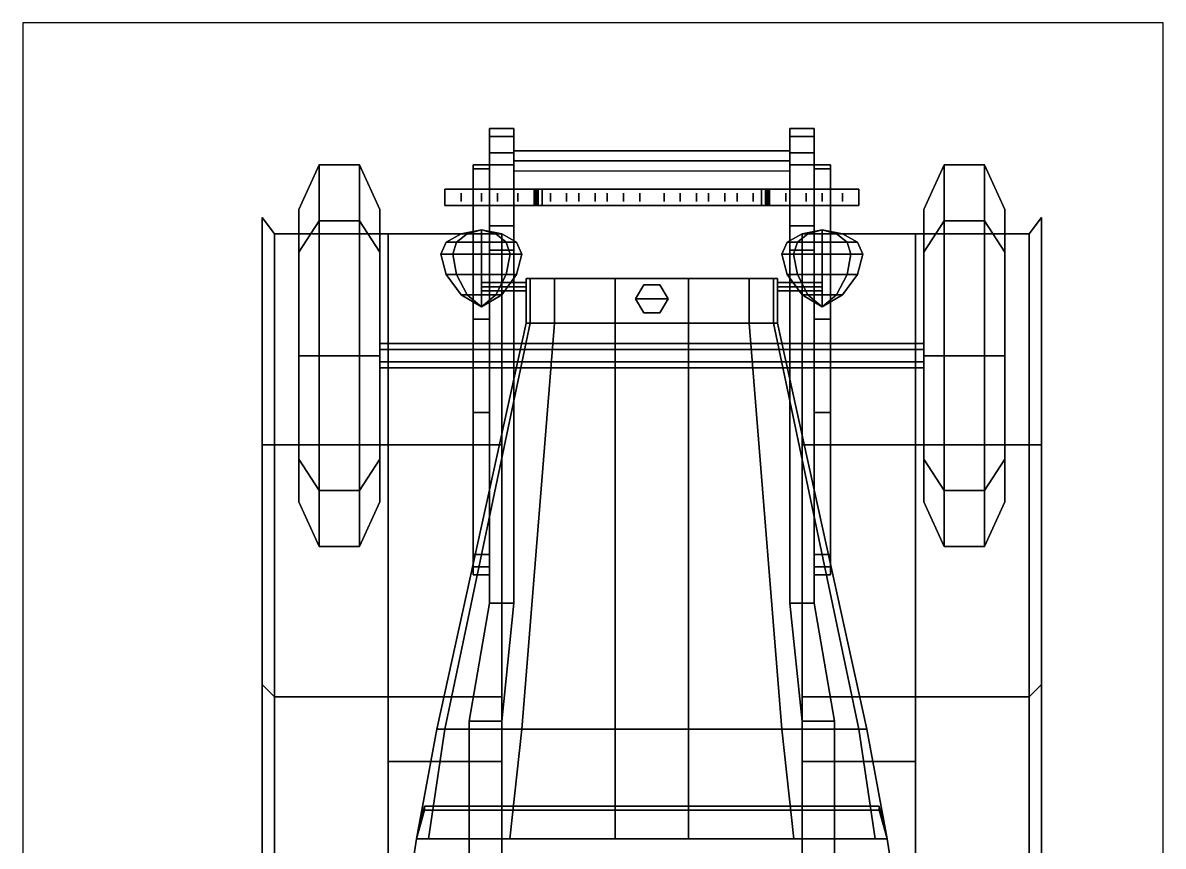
# Model space of a CAD drawing. Header units: millimetres. Extents: x -1.9 to 3, y -9.4 to 11.1.
# Drawn here: x -1.55 to 1.26, y 1.232 to 3.26 of the extents above; entities that cross this region are included whole.
import ezdxf

# ---------------------------------------------------------------- set-up
doc = ezdxf.new("R2010")
doc.units = ezdxf.units.MM
doc.header["$XCLIPFRAME"] = 2
for name, color, linetype in [('cab', 4, 'Continuous'), ('drawing', 9, 'Continuous'), ('mudguards', 6, 'Continuous'), ('wheels', 2, 'Continuous')]:
    doc.layers.add(name, color=color, linetype=linetype)
picture_1 = doc.add_image_def('image1.gif', size_in_pixel=(3000, 1978))

msp = doc.modelspace()

# ---------------------------------------------------------------- linework, layer by layer
for points in [[(-0.4, 2.98, 0.5), (-0.4, 2.94, 0.55), (-0.4, 3, 0.56), (-0.4, 3, 0.53)], [(-0.4, 3, 0.53), (-0.4, 3, 0.56), (-0.34, 3, 0.56), (-0.34, 3, 0.53)], [(-0.34, 3, 0.53), (-0.34, 2.98, 0.5), (-0.4, 2.98, 0.5), (-0.4, 3, 0.53)], [(-0.4, 3, 0.56), (-0.4, 2.91, 0.68), (-0.34, 2.91, 0.68), (-0.34, 3, 0.56)], [(-0.4, 2.94, 0.55), (-0.4, 2.85, 0.62), (-0.4, 2.91, 0.68), (-0.4, 3, 0.56)], [(-0.34, 2.98, 0.5), (-0.34, 2.94, 0.55), (-0.4, 2.94, 0.55), (-0.4, 2.98, 0.5)], [(-0.34, 3, 0.56), (-0.34, 2.94, 0.55), (-0.34, 2.98, 0.5), (-0.34, 3, 0.53)], [(-0.34, 2.91, 0.68), (-0.34, 2.85, 0.62), (-0.34, 2.94, 0.55), (-0.34, 3, 0.56)], [(0.34, 2.94, 0.55), (0.34, 2.85, 0.62), (0.34, 2.91, 0.68), (0.34, 3, 0.56)], [(0.34, 3, 0.56), (0.34, 2.91, 0.68), (0.4, 2.91, 0.68), (0.4, 3, 0.56)], [(0.34, 2.98, 0.5), (0.34, 2.94, 0.55), (0.34, 3, 0.56), (0.34, 3, 0.53)], [(0.4, 3, 0.53), (0.4, 2.98, 0.5), (0.34, 2.98, 0.5), (0.34, 3, 0.53)], [(0.34, 3, 0.53), (0.34, 3, 0.56), (0.4, 3, 0.56), (0.4, 3, 0.53)], [(0.4, 2.98, 0.5), (0.4, 2.94, 0.55), (0.34, 2.94, 0.55), (0.34, 2.98, 0.5)], [(0.4, 2.91, 0.68), (0.4, 2.85, 0.62), (0.4, 2.94, 0.55), (0.4, 3, 0.56)], [(0.4, 3, 0.56), (0.4, 2.94, 0.55), (0.4, 2.98, 0.5), (0.4, 3, 0.53)], [(-0.34, 2.94, 0.55), (-0.34, 2.85, 0.62), (-0.4, 2.85, 0.62), (-0.4, 2.94, 0.55)], [(0.4, 2.94, 0.55), (0.4, 2.85, 0.62), (0.34, 2.85, 0.62), (0.34, 2.94, 0.55)], [(-0.44, 2.91, 0.51), (-0.44, 2.53, 0.42), (-0.44, 2.53, 0.49), (-0.44, 2.91, 0.53)], [(-0.4, 2.91, 0.51), (-0.4, 2.53, 0.42), (-0.44, 2.53, 0.42), (-0.44, 2.91, 0.51)], [(-0.4, 2.91, 0.53), (-0.4, 2.91, 0.51), (-0.44, 2.91, 0.51), (-0.44, 2.91, 0.53)], [(-0.44, 2.91, 0.53), (-0.44, 2.53, 0.49), (-0.4, 2.53, 0.49), (-0.4, 2.91, 0.53)], [(-0.44, 2.9, 0.52), (-0.44, 2.85, 0.52), (-0.44, 2.85, 0.61), (-0.44, 2.9, 0.61)], [(-0.4, 2.9, 0.61), (-0.4, 2.9, 0.52), (-0.44, 2.9, 0.52), (-0.44, 2.9, 0.61)], [(-0.4, 2.91, 0.68), (-0.4, 2.85, 0.72), (-0.34, 2.85, 0.72), (-0.34, 2.91, 0.68)], [(-0.4, 2.85, 0.62), (-0.4, 2.76, 0.64), (-0.4, 2.85, 0.72), (-0.4, 2.91, 0.68)], [(-0.4, 2.53, 0.49), (-0.4, 2.53, 0.42), (-0.4, 2.91, 0.51), (-0.4, 2.91, 0.53)], [(-0.4, 2.85, 0.61), (-0.4, 2.85, 0.52), (-0.4, 2.9, 0.52), (-0.4, 2.9, 0.61)], [(-0.34, 2.85, 0.72), (-0.34, 2.76, 0.64), (-0.34, 2.85, 0.62), (-0.34, 2.91, 0.68)], [(0.34, 2.91, 0.68), (0.34, 2.85, 0.72), (0.4, 2.85, 0.72), (0.4, 2.91, 0.68)], [(0.34, 2.85, 0.62), (0.34, 2.76, 0.64), (0.34, 2.85, 0.72), (0.34, 2.91, 0.68)], [(0.4, 2.85, 0.72), (0.4, 2.76, 0.64), (0.4, 2.85, 0.62), (0.4, 2.91, 0.68)], [(0.4, 2.91, 0.53), (0.4, 2.53, 0.49), (0.44, 2.53, 0.49), (0.44, 2.91, 0.53)], [(0.44, 2.91, 0.53), (0.44, 2.91, 0.51), (0.4, 2.91, 0.51), (0.4, 2.91, 0.53)], [(0.4, 2.91, 0.51), (0.4, 2.53, 0.42), (0.4, 2.53, 0.49), (0.4, 2.91, 0.53)], [(0.44, 2.91, 0.51), (0.44, 2.53, 0.42), (0.4, 2.53, 0.42), (0.4, 2.91, 0.51)], [(0.4, 2.9, 0.52), (0.4, 2.85, 0.52), (0.4, 2.85, 0.61), (0.4, 2.9, 0.61)], [(0.44, 2.9, 0.61), (0.44, 2.9, 0.52), (0.4, 2.9, 0.52), (0.4, 2.9, 0.61)], [(0.44, 2.53, 0.49), (0.44, 2.53, 0.42), (0.44, 2.91, 0.51), (0.44, 2.91, 0.53)], [(0.44, 2.85, 0.61), (0.44, 2.85, 0.52), (0.44, 2.9, 0.52), (0.44, 2.9, 0.61)], [(-0.44, 2.85, 0.61), (-0.44, 2.85, 0.52), (-0.4, 2.85, 0.52), (-0.4, 2.85, 0.61)], [(-0.34, 2.85, 0.62), (-0.34, 2.76, 0.64), (-0.4, 2.76, 0.64), (-0.4, 2.85, 0.62)], [(-0.4, 2.85, 0.72), (-0.4, 2.76, 0.64), (-0.34, 2.76, 0.64), (-0.34, 2.85, 0.72)], [(-0.34, 2.85, 0.72), (-0.34, 2.76, 0.64), (-0.4, 2.76, 0.64), (-0.4, 2.85, 0.72)], [(-0.4, 2.85, 0.72), (-0.4, 2.76, 0.74), (-0.34, 2.76, 0.74), (-0.34, 2.85, 0.72)], [(-0.4, 2.76, 0.64), (-0.4, 2.7, 0.64), (-0.4, 2.76, 0.74), (-0.4, 2.85, 0.72)], [(-0.34, 2.76, 0.74), (-0.34, 2.7, 0.64), (-0.34, 2.76, 0.64), (-0.34, 2.85, 0.72)], [(0.34, 2.85, 0.72), (0.34, 2.76, 0.74), (0.4, 2.76, 0.74), (0.4, 2.85, 0.72)], [(0.34, 2.76, 0.64), (0.34, 2.7, 0.64), (0.34, 2.76, 0.74), (0.34, 2.85, 0.72)], [(0.4, 2.85, 0.62), (0.4, 2.76, 0.64), (0.34, 2.76, 0.64), (0.34, 2.85, 0.62)], [(0.4, 2.76, 0.74), (0.4, 2.7, 0.64), (0.4, 2.76, 0.64), (0.4, 2.85, 0.72)], [(0.4, 2.85, 0.61), (0.4, 2.85, 0.52), (0.44, 2.85, 0.52), (0.44, 2.85, 0.61)], [(-0.34, 2.76, 0.64), (-0.34, 2.7, 0.64), (-0.4, 2.7, 0.64), (-0.4, 2.76, 0.64)], [(-0.4, 2.76, 0.74), (-0.4, 2.7, 0.64), (-0.34, 2.7, 0.64), (-0.34, 2.76, 0.74)], [(-0.4, 2.76, 0.74), (-0.4, 1.83, 0.74), (-0.34, 1.83, 0.74), (-0.34, 2.76, 0.74)], [(-0.34, 2.76, 0.74), (-0.34, 2.7, 0.64), (-0.4, 2.7, 0.64), (-0.4, 2.76, 0.74)], [(-0.4, 2.7, 0.64), (-0.4, 1.83, 0.58), (-0.4, 1.83, 0.74), (-0.4, 2.76, 0.74)], [(-0.34, 1.83, 0.74), (-0.34, 1.83, 0.58), (-0.34, 2.7, 0.64), (-0.34, 2.76, 0.74)], [(0.34, 2.7, 0.64), (0.34, 1.83, 0.58), (0.34, 1.83, 0.74), (0.34, 2.76, 0.74)], [(0.34, 2.76, 0.74), (0.34, 1.83, 0.74), (0.4, 1.83, 0.74), (0.4, 2.76, 0.74)], [(0.4, 2.76, 0.64), (0.4, 2.7, 0.64), (0.34, 2.7, 0.64), (0.34, 2.76, 0.64)], [(0.4, 1.83, 0.74), (0.4, 1.83, 0.58), (0.4, 2.7, 0.64), (0.4, 2.76, 0.74)], [(-0.4554, 2.74, 1.0446), (-0.4812, 2.72, 1.0188), (-0.5066, 2.72, 1.08), (-0.47, 2.74, 1.08)], [(-0.47, 2.74, 1.08), (-0.5066, 2.72, 1.08), (-0.4812, 2.72, 1.1412), (-0.4554, 2.74, 1.1154)], [(-0.42, 2.74, 1.03), (-0.42, 2.72, 0.9934), (-0.4812, 2.72, 1.0188), (-0.4554, 2.74, 1.0446)], [(-0.4554, 2.74, 1.1154), (-0.4812, 2.72, 1.1412), (-0.42, 2.72, 1.1666), (-0.42, 2.74, 1.13)], [(-0.42, 2.75, 1.08), (-0.4554, 2.74, 1.0446), (-0.47, 2.74, 1.08), (-0.42, 2.75, 1.08)], [(-0.42, 2.75, 1.08), (-0.47, 2.74, 1.08), (-0.4554, 2.74, 1.1154), (-0.42, 2.75, 1.08)], [(-0.42, 2.75, 1.08), (-0.42, 2.74, 1.03), (-0.4554, 2.74, 1.0446), (-0.42, 2.75, 1.08)], [(-0.42, 2.75, 1.08), (-0.4554, 2.74, 1.1154), (-0.42, 2.74, 1.13), (-0.42, 2.75, 1.08)], [(-0.42, 2.75, 1.08), (-0.37, 2.74, 1.08), (-0.3846, 2.74, 1.0446), (-0.42, 2.75, 1.08)], [(-0.42, 2.75, 1.08), (-0.3846, 2.74, 1.0446), (-0.42, 2.74, 1.03), (-0.42, 2.75, 1.08)], [(-0.42, 2.75, 1.08), (-0.42, 2.74, 1.13), (-0.3846, 2.74, 1.1154), (-0.42, 2.75, 1.08)], [(-0.42, 2.75, 1.08), (-0.3846, 2.74, 1.1154), (-0.37, 2.74, 1.08), (-0.42, 2.75, 1.08)], [(-0.3846, 2.74, 1.0446), (-0.3588, 2.72, 1.0188), (-0.42, 2.72, 0.9934), (-0.42, 2.74, 1.03)], [(-0.42, 2.74, 1.13), (-0.42, 2.72, 1.1666), (-0.3588, 2.72, 1.1412), (-0.3846, 2.74, 1.1154)], [(-0.37, 2.74, 1.08), (-0.3334, 2.72, 1.08), (-0.3588, 2.72, 1.0188), (-0.3846, 2.74, 1.0446)], [(-0.3846, 2.74, 1.1154), (-0.3588, 2.72, 1.1412), (-0.3334, 2.72, 1.08), (-0.37, 2.74, 1.08)], [(0.3846, 2.74, 1.0446), (0.3588, 2.72, 1.0188), (0.3334, 2.72, 1.08), (0.37, 2.74, 1.08)], [(0.37, 2.74, 1.08), (0.3334, 2.72, 1.08), (0.3588, 2.72, 1.1412), (0.3846, 2.74, 1.1154)], [(0.42, 2.74, 1.03), (0.42, 2.72, 0.9934), (0.3588, 2.72, 1.0188), (0.3846, 2.74, 1.0446)], [(0.3846, 2.74, 1.1154), (0.3588, 2.72, 1.1412), (0.42, 2.72, 1.1666), (0.42, 2.74, 1.13)], [(0.42, 2.75, 1.08), (0.3846, 2.74, 1.0446), (0.37, 2.74, 1.08), (0.42, 2.75, 1.08)], [(0.42, 2.75, 1.08), (0.37, 2.74, 1.08), (0.3846, 2.74, 1.1154), (0.42, 2.75, 1.08)], [(0.42, 2.75, 1.08), (0.42, 2.74, 1.03), (0.3846, 2.74, 1.0446), (0.42, 2.75, 1.08)], [(0.42, 2.75, 1.08), (0.3846, 2.74, 1.1154), (0.42, 2.74, 1.13), (0.42, 2.75, 1.08)], [(0.42, 2.75, 1.08), (0.47, 2.74, 1.08), (0.4554, 2.74, 1.0446), (0.42, 2.75, 1.08)], [(0.42, 2.75, 1.08), (0.4554, 2.74, 1.0446), (0.42, 2.74, 1.03), (0.42, 2.75, 1.08)], [(0.42, 2.75, 1.08), (0.42, 2.74, 1.13), (0.4554, 2.74, 1.1154), (0.42, 2.75, 1.08)], [(0.42, 2.75, 1.08), (0.4554, 2.74, 1.1154), (0.47, 2.74, 1.08), (0.42, 2.75, 1.08)], [(0.4554, 2.74, 1.0446), (0.4812, 2.72, 1.0188), (0.42, 2.72, 0.9934), (0.42, 2.74, 1.03)], [(0.42, 2.74, 1.13), (0.42, 2.72, 1.1666), (0.4812, 2.72, 1.1412), (0.4554, 2.74, 1.1154)], [(0.47, 2.74, 1.08), (0.5066, 2.72, 1.08), (0.4812, 2.72, 1.0188), (0.4554, 2.74, 1.0446)], [(0.4554, 2.74, 1.1154), (0.4812, 2.72, 1.1412), (0.5066, 2.72, 1.08), (0.47, 2.74, 1.08)], [(-0.4812, 2.72, 1.0188), (-0.4907, 2.69, 1.0093), (-0.52, 2.69, 1.08), (-0.5066, 2.72, 1.08)], [(-0.5066, 2.72, 1.08), (-0.52, 2.69, 1.08), (-0.4907, 2.69, 1.1507), (-0.4812, 2.72, 1.1412)], [(-0.42, 2.72, 0.9934), (-0.42, 2.69, 0.98), (-0.4907, 2.69, 1.0093), (-0.4812, 2.72, 1.0188)], [(-0.4812, 2.72, 1.1412), (-0.4907, 2.69, 1.1507), (-0.42, 2.69, 1.18), (-0.42, 2.72, 1.1666)], [(-0.3588, 2.72, 1.0188), (-0.3493, 2.69, 1.0093), (-0.42, 2.69, 0.98), (-0.42, 2.72, 0.9934)], [(-0.42, 2.72, 1.1666), (-0.42, 2.69, 1.18), (-0.3493, 2.69, 1.1507), (-0.3588, 2.72, 1.1412)], [(-0.34, 2.7, 0.64), (-0.34, 1.83, 0.58), (-0.4, 1.83, 0.58), (-0.4, 2.7, 0.64)], [(-0.3334, 2.72, 1.08), (-0.32, 2.69, 1.08), (-0.3493, 2.69, 1.0093), (-0.3588, 2.72, 1.0188)], [(-0.3588, 2.72, 1.1412), (-0.3493, 2.69, 1.1507), (-0.32, 2.69, 1.08), (-0.3334, 2.72, 1.08)], [(0.3588, 2.72, 1.0188), (0.3493, 2.69, 1.0093), (0.32, 2.69, 1.08), (0.3334, 2.72, 1.08)], [(0.3334, 2.72, 1.08), (0.32, 2.69, 1.08), (0.3493, 2.69, 1.1507), (0.3588, 2.72, 1.1412)], [(0.4, 2.7, 0.64), (0.4, 1.83, 0.58), (0.34, 1.83, 0.58), (0.34, 2.7, 0.64)], [(0.42, 2.72, 0.9934), (0.42, 2.69, 0.98), (0.3493, 2.69, 1.0093), (0.3588, 2.72, 1.0188)], [(0.3588, 2.72, 1.1412), (0.3493, 2.69, 1.1507), (0.42, 2.69, 1.18), (0.42, 2.72, 1.1666)], [(0.4812, 2.72, 1.0188), (0.4907, 2.69, 1.0093), (0.42, 2.69, 0.98), (0.42, 2.72, 0.9934)], [(0.42, 2.72, 1.1666), (0.42, 2.69, 1.18), (0.4907, 2.69, 1.1507), (0.4812, 2.72, 1.1412)], [(0.5066, 2.72, 1.08), (0.52, 2.69, 1.08), (0.4907, 2.69, 1.0093), (0.4812, 2.72, 1.0188)], [(0.4812, 2.72, 1.1412), (0.4907, 2.69, 1.1507), (0.52, 2.69, 1.08), (0.5066, 2.72, 1.08)], [(-0.5066, 2.64, 1.08), (-0.52, 2.69, 1.08), (-0.4907, 2.69, 1.0093), (-0.4812, 2.64, 1.0188)], [(-0.4812, 2.64, 1.1412), (-0.4907, 2.69, 1.1507), (-0.52, 2.69, 1.08), (-0.5066, 2.64, 1.08)], [(-0.4812, 2.64, 1.0188), (-0.4907, 2.69, 1.0093), (-0.42, 2.69, 0.98), (-0.42, 2.64, 0.9934)], [(-0.42, 2.64, 1.1666), (-0.42, 2.69, 1.18), (-0.4907, 2.69, 1.1507), (-0.4812, 2.64, 1.1412)], [(-0.42, 2.64, 0.9934), (-0.42, 2.69, 0.98), (-0.3493, 2.69, 1.0093), (-0.3588, 2.64, 1.0188)], [(-0.3588, 2.64, 1.1412), (-0.3493, 2.69, 1.1507), (-0.42, 2.69, 1.18), (-0.42, 2.64, 1.1666)], [(-0.3588, 2.64, 1.0188), (-0.3493, 2.69, 1.0093), (-0.32, 2.69, 1.08), (-0.3334, 2.64, 1.08)], [(-0.3334, 2.64, 1.08), (-0.32, 2.69, 1.08), (-0.3493, 2.69, 1.1507), (-0.3588, 2.64, 1.1412)], [(0.3334, 2.64, 1.08), (0.32, 2.69, 1.08), (0.3493, 2.69, 1.0093), (0.3588, 2.64, 1.0188)], [(0.3588, 2.64, 1.1412), (0.3493, 2.69, 1.1507), (0.32, 2.69, 1.08), (0.3334, 2.64, 1.08)], [(0.3588, 2.64, 1.0188), (0.3493, 2.69, 1.0093), (0.42, 2.69, 0.98), (0.42, 2.64, 0.9934)], [(0.42, 2.64, 1.1666), (0.42, 2.69, 1.18), (0.3493, 2.69, 1.1507), (0.3588, 2.64, 1.1412)], [(0.42, 2.64, 0.9934), (0.42, 2.69, 0.98), (0.4907, 2.69, 1.0093), (0.4812, 2.64, 1.0188)], [(0.4812, 2.64, 1.1412), (0.4907, 2.69, 1.1507), (0.42, 2.69, 1.18), (0.42, 2.64, 1.1666)], [(0.4812, 2.64, 1.0188), (0.4907, 2.69, 1.0093), (0.52, 2.69, 1.08), (0.5066, 2.64, 1.08)], [(0.5066, 2.64, 1.08), (0.52, 2.69, 1.08), (0.4907, 2.69, 1.1507), (0.4812, 2.64, 1.1412)], [(-0.47, 2.59, 1.08), (-0.5066, 2.64, 1.08), (-0.4812, 2.64, 1.0188), (-0.4554, 2.59, 1.0446)], [(-0.4554, 2.59, 1.1154), (-0.4812, 2.64, 1.1412), (-0.5066, 2.64, 1.08), (-0.47, 2.59, 1.08)], [(-0.4554, 2.59, 1.0446), (-0.4812, 2.64, 1.0188), (-0.42, 2.64, 0.9934), (-0.42, 2.59, 1.03)], [(-0.42, 2.59, 1.13), (-0.42, 2.64, 1.1666), (-0.4812, 2.64, 1.1412), (-0.4554, 2.59, 1.1154)], [(-0.42, 2.59, 1.03), (-0.42, 2.64, 0.9934), (-0.3588, 2.64, 1.0188), (-0.3846, 2.59, 1.0446)], [(-0.3846, 2.59, 1.1154), (-0.3588, 2.64, 1.1412), (-0.42, 2.64, 1.1666), (-0.42, 2.59, 1.13)], [(-0.31, 2.61, 1), (-0.31, 2.62, 0.99), (-0.42, 2.62, 0.99), (-0.42, 2.61, 1)], [(-0.31, 2.62, 0.99), (-0.31, 2.61, 0.98), (-0.42, 2.61, 0.98), (-0.42, 2.62, 0.99)], [(-0.3846, 2.59, 1.0446), (-0.3588, 2.64, 1.0188), (-0.3334, 2.64, 1.08), (-0.37, 2.59, 1.08)], [(-0.37, 2.59, 1.08), (-0.3334, 2.64, 1.08), (-0.3588, 2.64, 1.1412), (-0.3846, 2.59, 1.1154)], [(0.42, 2.62, 0.99), (0.42, 2.61, 0.98), (0.31, 2.61, 0.98), (0.31, 2.62, 0.99)], [(0.42, 2.61, 1), (0.42, 2.62, 0.99), (0.31, 2.62, 0.99), (0.31, 2.61, 1)], [(0.37, 2.59, 1.08), (0.3334, 2.64, 1.08), (0.3588, 2.64, 1.0188), (0.3846, 2.59, 1.0446)], [(0.3846, 2.59, 1.1154), (0.3588, 2.64, 1.1412), (0.3334, 2.64, 1.08), (0.37, 2.59, 1.08)], [(0.3846, 2.59, 1.0446), (0.3588, 2.64, 1.0188), (0.42, 2.64, 0.9934), (0.42, 2.59, 1.03)], [(0.42, 2.59, 1.13), (0.42, 2.64, 1.1666), (0.3588, 2.64, 1.1412), (0.3846, 2.59, 1.1154)], [(0.42, 2.59, 1.03), (0.42, 2.64, 0.9934), (0.4812, 2.64, 1.0188), (0.4554, 2.59, 1.0446)], [(0.4554, 2.59, 1.1154), (0.4812, 2.64, 1.1412), (0.42, 2.64, 1.1666), (0.42, 2.59, 1.13)], [(0.4554, 2.59, 1.0446), (0.4812, 2.64, 1.0188), (0.5066, 2.64, 1.08), (0.47, 2.59, 1.08)], [(0.47, 2.59, 1.08), (0.5066, 2.64, 1.08), (0.4812, 2.64, 1.1412), (0.4554, 2.59, 1.1154)], [(-0.42, 2.56, 1.08), (-0.47, 2.59, 1.08), (-0.4554, 2.59, 1.0446), (-0.42, 2.56, 1.08)], [(-0.42, 2.56, 1.08), (-0.4554, 2.59, 1.1154), (-0.47, 2.59, 1.08), (-0.42, 2.56, 1.08)], [(-0.42, 2.56, 1.08), (-0.4554, 2.59, 1.0446), (-0.42, 2.59, 1.03), (-0.42, 2.56, 1.08)], [(-0.42, 2.56, 1.08), (-0.42, 2.59, 1.13), (-0.4554, 2.59, 1.1154), (-0.42, 2.56, 1.08)], [(-0.31, 2.6, 0.99), (-0.31, 2.61, 1), (-0.42, 2.61, 1), (-0.42, 2.6, 0.99)], [(-0.31, 2.61, 0.98), (-0.31, 2.6, 0.99), (-0.42, 2.6, 0.99), (-0.42, 2.61, 0.98)], [(-0.42, 2.56, 1.08), (-0.42, 2.59, 1.03), (-0.3846, 2.59, 1.0446), (-0.42, 2.56, 1.08)], [(-0.42, 2.56, 1.08), (-0.3846, 2.59, 1.0446), (-0.37, 2.59, 1.08), (-0.42, 2.56, 1.08)], [(-0.42, 2.56, 1.08), (-0.37, 2.59, 1.08), (-0.3846, 2.59, 1.1154), (-0.42, 2.56, 1.08)], [(-0.42, 2.56, 1.08), (-0.3846, 2.59, 1.1154), (-0.42, 2.59, 1.13), (-0.42, 2.56, 1.08)], [(0.42, 2.61, 0.98), (0.42, 2.6, 0.99), (0.31, 2.6, 0.99), (0.31, 2.61, 0.98)], [(0.42, 2.6, 0.99), (0.42, 2.61, 1), (0.31, 2.61, 1), (0.31, 2.6, 0.99)], [(0.42, 2.56, 1.08), (0.37, 2.59, 1.08), (0.3846, 2.59, 1.0446), (0.42, 2.56, 1.08)], [(0.42, 2.56, 1.08), (0.3846, 2.59, 1.1154), (0.37, 2.59, 1.08), (0.42, 2.56, 1.08)], [(0.42, 2.56, 1.08), (0.3846, 2.59, 1.0446), (0.42, 2.59, 1.03), (0.42, 2.56, 1.08)], [(0.42, 2.56, 1.08), (0.42, 2.59, 1.13), (0.3846, 2.59, 1.1154), (0.42, 2.56, 1.08)], [(0.42, 2.56, 1.08), (0.42, 2.59, 1.03), (0.4554, 2.59, 1.0446), (0.42, 2.56, 1.08)], [(0.42, 2.56, 1.08), (0.4554, 2.59, 1.0446), (0.47, 2.59, 1.08), (0.42, 2.56, 1.08)], [(0.42, 2.56, 1.08), (0.47, 2.59, 1.08), (0.4554, 2.59, 1.1154), (0.42, 2.56, 1.08)], [(0.42, 2.56, 1.08), (0.4554, 2.59, 1.1154), (0.42, 2.59, 1.13), (0.42, 2.56, 1.08)], [(-0.44, 2.53, 0.42), (-0.44, 2.3, 0.42), (-0.44, 2.3, 0.49), (-0.44, 2.53, 0.49)], [(-0.44, 2.53, 0.49), (-0.44, 2.3, 0.49), (-0.4, 2.3, 0.49), (-0.4, 2.53, 0.49)], [(-0.4, 2.53, 0.42), (-0.4, 2.3, 0.42), (-0.44, 2.3, 0.42), (-0.44, 2.53, 0.42)], [(-0.4, 2.3, 0.49), (-0.4, 2.3, 0.42), (-0.4, 2.53, 0.42), (-0.4, 2.53, 0.49)], [(0.44, 2.53, 0.42), (0.44, 2.3, 0.42), (0.4, 2.3, 0.42), (0.4, 2.53, 0.42)], [(0.4, 2.53, 0.49), (0.4, 2.3, 0.49), (0.44, 2.3, 0.49), (0.44, 2.53, 0.49)], [(0.4, 2.53, 0.42), (0.4, 2.3, 0.42), (0.4, 2.3, 0.49), (0.4, 2.53, 0.49)], [(0.44, 2.3, 0.49), (0.44, 2.3, 0.42), (0.44, 2.53, 0.42), (0.44, 2.53, 0.49)], [(-0.44, 2.3, 0.42), (-0.44, 1.92, 0.53), (-0.44, 1.92, 0.55), (-0.44, 2.3, 0.49)], [(-0.4, 2.3, 0.42), (-0.4, 1.92, 0.53), (-0.44, 1.92, 0.53), (-0.44, 2.3, 0.42)], [(-0.44, 2.3, 0.49), (-0.44, 1.92, 0.55), (-0.4, 1.92, 0.55), (-0.4, 2.3, 0.49)], [(-0.4, 1.92, 0.55), (-0.4, 1.92, 0.53), (-0.4, 2.3, 0.42), (-0.4, 2.3, 0.49)], [(0.4, 2.3, 0.49), (0.4, 1.92, 0.55), (0.44, 1.92, 0.55), (0.44, 2.3, 0.49)], [(0.44, 2.3, 0.42), (0.44, 1.92, 0.53), (0.4, 1.92, 0.53), (0.4, 2.3, 0.42)], [(0.4, 2.3, 0.42), (0.4, 1.92, 0.53), (0.4, 1.92, 0.55), (0.4, 2.3, 0.49)], [(0.44, 1.92, 0.55), (0.44, 1.92, 0.53), (0.44, 2.3, 0.42), (0.44, 2.3, 0.49)], [(-0.4, 1.95, 0.61), (-0.4, 1.95, 0.53), (-0.44, 1.95, 0.53), (-0.44, 1.95, 0.61)], [(-0.44, 1.95, 0.53), (-0.44, 1.9, 0.54), (-0.44, 1.9, 0.61), (-0.44, 1.95, 0.61)], [(-0.4, 1.95, 0.53), (-0.4, 1.9, 0.54), (-0.44, 1.9, 0.54), (-0.44, 1.95, 0.53)], [(-0.4, 1.9, 0.61), (-0.4, 1.9, 0.54), (-0.4, 1.95, 0.53), (-0.4, 1.95, 0.61)], [(0.4, 1.95, 0.53), (0.4, 1.9, 0.54), (0.4, 1.9, 0.61), (0.4, 1.95, 0.61)], [(0.44, 1.95, 0.61), (0.44, 1.95, 0.53), (0.4, 1.95, 0.53), (0.4, 1.95, 0.61)], [(0.44, 1.95, 0.53), (0.44, 1.9, 0.54), (0.4, 1.9, 0.54), (0.4, 1.95, 0.53)], [(0.44, 1.9, 0.61), (0.44, 1.9, 0.54), (0.44, 1.95, 0.53), (0.44, 1.95, 0.61)], [(-0.44, 1.92, 0.55), (-0.44, 1.92, 0.53), (-0.4, 1.92, 0.53), (-0.4, 1.92, 0.55)], [(0.4, 1.92, 0.55), (0.4, 1.92, 0.53), (0.44, 1.92, 0.53), (0.44, 1.92, 0.55)], [(-0.44, 1.9, 0.61), (-0.44, 1.9, 0.54), (-0.4, 1.9, 0.54), (-0.4, 1.9, 0.61)], [(0.4, 1.9, 0.61), (0.4, 1.9, 0.54), (0.44, 1.9, 0.54), (0.44, 1.9, 0.61)], [(-0.34, 1.83, 0.58), (-0.37, 1.54, 0.56), (-0.45, 1.54, 0.56), (-0.4, 1.83, 0.58)], [(-0.4, 1.83, 0.58), (-0.45, 1.54, 0.56), (-0.45, 1.54, 0.74), (-0.4, 1.83, 0.74)], [(-0.4, 1.83, 0.74), (-0.45, 1.54, 0.74), (-0.37, 1.54, 0.74), (-0.34, 1.83, 0.74)], [(-0.37, 1.54, 0.74), (-0.37, 1.54, 0.56), (-0.34, 1.83, 0.58), (-0.34, 1.83, 0.74)], [(0.34, 1.83, 0.58), (0.37, 1.54, 0.56), (0.37, 1.54, 0.74), (0.34, 1.83, 0.74)], [(0.4, 1.83, 0.58), (0.45, 1.54, 0.56), (0.37, 1.54, 0.56), (0.34, 1.83, 0.58)], [(0.34, 1.83, 0.74), (0.37, 1.54, 0.74), (0.45, 1.54, 0.74), (0.4, 1.83, 0.74)], [(0.45, 1.54, 0.74), (0.45, 1.54, 0.56), (0.4, 1.83, 0.58), (0.4, 1.83, 0.74)], [(-0.45, 1.54, 0.74), (-0.45, -0.57, 0.74), (-0.37, -0.57, 0.74), (-0.37, 1.54, 0.74)], [(-0.45, 1.54, 0.56), (-0.45, -0.57, 0.56), (-0.45, -0.57, 0.74), (-0.45, 1.54, 0.74)], [(-0.37, 1.54, 0.56), (-0.37, -0.57, 0.56), (-0.45, -0.57, 0.56), (-0.45, 1.54, 0.56)], [(-0.37, -0.57, 0.74), (-0.37, -0.57, 0.56), (-0.37, 1.54, 0.56), (-0.37, 1.54, 0.74)], [(0.37, 1.54, 0.56), (0.37, -0.57, 0.56), (0.37, -0.57, 0.74), (0.37, 1.54, 0.74)], [(0.37, 1.54, 0.74), (0.37, -0.57, 0.74), (0.45, -0.57, 0.74), (0.45, 1.54, 0.74)], [(0.45, 1.54, 0.56), (0.45, -0.57, 0.56), (0.37, -0.57, 0.56), (0.37, 1.54, 0.56)], [(0.45, -0.57, 0.74), (0.45, -0.57, 0.56), (0.45, 1.54, 0.56), (0.45, 1.54, 0.74)]]:
    msp.add_3dface(points)
at = {"layer": 'cab'}
for points in [[(-0.31, 2.63, 0.74), (-0.31, 2.52, 0.74), (-0.31, 2.52, 1.26), (-0.31, 2.63, 1.26)], [(0.31, 2.63, 1.26), (0.31, 2.63, 0.74), (-0.31, 2.63, 0.74), (-0.31, 2.63, 1.26)], [(0.31, 2.63, 0.74), (0.31, 2.52, 0.74), (-0.31, 2.52, 0.74), (-0.31, 2.63, 0.74)], [(-0.31, 2.63, 1.26), (-0.31, 2.52, 1.26), (-0.3, 2.52, 1.32), (-0.3, 2.63, 1.32)], [(0.3, 2.63, 1.32), (0.31, 2.63, 1.26), (-0.31, 2.63, 1.26), (-0.3, 2.63, 1.32)], [(-0.3, 2.63, 1.32), (-0.3, 2.52, 1.32), (-0.24, 2.52, 1.38), (-0.24, 2.63, 1.38)], [(0.24, 2.63, 1.38), (0.3, 2.63, 1.32), (-0.3, 2.63, 1.32), (-0.24, 2.63, 1.38)], [(-0.24, 2.63, 1.38), (-0.24, 2.52, 1.38), (-0.09, 2.52, 1.41), (-0.09, 2.63, 1.41)], [(0.09, 2.63, 1.41), (0.24, 2.63, 1.38), (-0.24, 2.63, 1.38), (-0.09, 2.63, 1.41)], [(-0.09, 2.63, 1.41), (-0.09, 2.52, 1.41), (0.09, 2.52, 1.41), (0.09, 2.63, 1.41)], [(-0.02, 2.6146, 1.41), (-0.04, 2.58, 1.41), (-0.04, 2.58, 1.44), (-0.02, 2.6146, 1.44)], [(0.02, 2.6146, 1.44), (-0.02, 2.6146, 1.44), (-0.04, 2.58, 1.44), (0.04, 2.58, 1.44)], [(0.02, 2.6146, 1.41), (-0.02, 2.6146, 1.41), (-0.02, 2.6146, 1.44), (0.02, 2.6146, 1.44)], [(0.04, 2.58, 1.41), (0.02, 2.6146, 1.41), (0.02, 2.6146, 1.44), (0.04, 2.58, 1.44)], [(0.09, 2.52, 1.41), (0.24, 2.52, 1.38), (0.24, 2.63, 1.38), (0.09, 2.63, 1.41)], [(0.24, 2.52, 1.38), (0.3, 2.52, 1.32), (0.3, 2.63, 1.32), (0.24, 2.63, 1.38)], [(0.3, 2.52, 1.32), (0.31, 2.52, 1.26), (0.31, 2.63, 1.26), (0.3, 2.63, 1.32)], [(0.31, 2.52, 1.26), (0.31, 2.52, 0.74), (0.31, 2.63, 0.74), (0.31, 2.63, 1.26)], [(-0.04, 2.58, 1.41), (-0.02, 2.5454, 1.41), (-0.02, 2.5454, 1.44), (-0.04, 2.58, 1.44)], [(0.04, 2.58, 1.44), (-0.04, 2.58, 1.44), (-0.02, 2.5454, 1.44), (0.02, 2.5454, 1.44)], [(0.02, 2.5454, 1.41), (0.04, 2.58, 1.41), (0.04, 2.58, 1.44), (0.02, 2.5454, 1.44)], [(-0.02, 2.5454, 1.41), (0.02, 2.5454, 1.41), (0.02, 2.5454, 1.44), (-0.02, 2.5454, 1.44)], [(-0.31, 2.52, 0.74), (-0.53, 1.52, 0.74), (-0.53, 1.52, 1.26), (-0.31, 2.52, 1.26)], [(0.31, 2.52, 0.74), (0.53, 1.52, 0.74), (-0.53, 1.52, 0.74), (-0.31, 2.52, 0.74)], [(-0.31, 2.52, 1.26), (-0.53, 1.52, 1.26), (-0.51, 1.52, 1.3), (-0.3, 2.52, 1.32)], [(-0.3, 2.52, 1.32), (-0.51, 1.52, 1.3), (-0.32, 1.52, 1.38), (-0.24, 2.52, 1.38)], [(-0.24, 2.52, 1.38), (-0.32, 1.52, 1.38), (-0.09, 1.52, 1.41), (-0.09, 2.52, 1.41)], [(-0.09, 2.52, 1.41), (-0.09, 1.52, 1.41), (0.09, 1.52, 1.41), (0.09, 2.52, 1.41)], [(0.09, 1.52, 1.41), (0.32, 1.52, 1.38), (0.24, 2.52, 1.38), (0.09, 2.52, 1.41)], [(0.32, 1.52, 1.38), (0.51, 1.52, 1.3), (0.3, 2.52, 1.32), (0.24, 2.52, 1.38)], [(0.51, 1.52, 1.3), (0.53, 1.52, 1.26), (0.31, 2.52, 1.26), (0.3, 2.52, 1.32)], [(0.53, 1.52, 1.26), (0.53, 1.52, 0.74), (0.31, 2.52, 0.74), (0.31, 2.52, 1.26)], [(-0.53, 1.52, 0.74), (-0.58, 1.25, 0.74), (-0.58, 1.25, 1.26), (-0.53, 1.52, 1.26)], [(0.53, 1.52, 0.74), (0.58, 1.25, 0.74), (-0.58, 1.25, 0.74), (-0.53, 1.52, 0.74)], [(-0.53, 1.52, 1.26), (-0.58, 1.25, 1.26), (-0.55, 1.25, 1.3), (-0.51, 1.52, 1.3)], [(-0.51, 1.52, 1.3), (-0.55, 1.25, 1.3), (-0.35, 1.25, 1.38), (-0.32, 1.52, 1.38)], [(-0.32, 1.52, 1.38), (-0.35, 1.25, 1.38), (-0.09, 1.25, 1.41), (-0.09, 1.52, 1.41)], [(-0.09, 1.52, 1.41), (-0.09, 1.25, 1.41), (0.09, 1.25, 1.41), (0.09, 1.52, 1.41)], [(0.09, 1.25, 1.41), (0.35, 1.25, 1.38), (0.32, 1.52, 1.38), (0.09, 1.52, 1.41)], [(0.35, 1.25, 1.38), (0.55, 1.25, 1.3), (0.51, 1.52, 1.3), (0.32, 1.52, 1.38)], [(0.55, 1.25, 1.3), (0.58, 1.25, 1.26), (0.53, 1.52, 1.26), (0.51, 1.52, 1.3)], [(0.58, 1.25, 1.26), (0.58, 1.25, 0.74), (0.53, 1.52, 0.74), (0.53, 1.52, 1.26)], [(-0.56, 1.33, 1.99), (-0.58, 1.25, 1.99), (-0.58, 1.25, 2.04), (-0.56, 1.32, 2.03)], [(0.56, 1.33, 1.99), (0.58, 1.25, 1.99), (-0.58, 1.25, 1.99), (-0.56, 1.33, 1.99)], [(0.56, 1.32, 2.03), (0.56, 1.33, 1.99), (-0.56, 1.33, 1.99), (-0.56, 1.32, 2.03)], [(0.58, 1.25, 2.04), (0.58, 1.25, 1.99), (0.56, 1.33, 1.99), (0.56, 1.32, 2.03)], [(-0.56, 1.32, 2.03), (-0.58, 1.25, 2.04), (0.58, 1.25, 2.04), (0.56, 1.32, 2.03)], [(-0.58, 1.25, 0.74), (-0.69, 0.53, 0.74), (-0.69, 0.53, 2.1), (-0.58, 1.25, 2.04)], [(-0.58, 1.25, 2.04), (-0.69, 0.53, 2.1), (0.69, 0.53, 2.1), (0.58, 1.25, 2.04)], [(0.58, 1.25, 0.74), (0.69, 0.53, 0.74), (-0.69, 0.53, 0.74), (-0.58, 1.25, 0.74)], [(0.58, 1.25, 1.99), (0.58, 1.25, 1.26), (-0.58, 1.25, 1.26), (-0.58, 1.25, 1.99)], [(0.69, 0.53, 2.1), (0.69, 0.53, 0.74), (0.58, 1.25, 0.74), (0.58, 1.25, 2.04)]]:
    msp.add_3dface(points, dxfattribs=at)
at = {"layer": 'mudguards'}
for points in [[(-0.51, 2.85, 1.2), (-0.51, 2.81, 1.2), (-0.51, 2.81, 0.96), (-0.51, 2.85, 0.96)], [(-0.51, 2.81, 1.2), (-0.51, 2.85, 1.2), (-0.51, 2.85, 0.96), (-0.51, 2.81, 0.96)], [(-0.51, 2.85, 0.96), (-0.51, 2.81, 0.96), (-0.2861, 2.81, 0.96), (-0.2861, 2.85, 0.96)], [(-0.51, 2.81, 0.96), (-0.51, 2.85, 0.96), (-0.2861, 2.85, 0.96), (-0.2861, 2.81, 0.96)], [(-0.51, 2.85, 1.2), (-0.51, 2.81, 1.2), (-0.2819, 2.81, 1.2), (-0.2819, 2.85, 1.2)], [(-0.51, 2.81, 1.2), (-0.51, 2.85, 1.2), (-0.2819, 2.85, 1.2), (-0.2819, 2.81, 1.2)], [(-0.47, 2.82, 1.2), (-0.47, 2.84, 1.2), (-0.47, 2.84, 0.96), (-0.47, 2.82, 0.96)], [(-0.47, 2.84, 1.2), (-0.47, 2.82, 1.2), (-0.47, 2.82, 0.96), (-0.47, 2.84, 0.96)], [(-0.42, 2.84, 1.2), (-0.42, 2.82, 1.2), (-0.42, 2.82, 0.96), (-0.42, 2.84, 0.96)], [(-0.42, 2.82, 1.2), (-0.42, 2.84, 1.2), (-0.42, 2.84, 0.96), (-0.42, 2.82, 0.96)], [(-0.38, 2.82, 1.2), (-0.38, 2.84, 1.2), (-0.38, 2.84, 0.96), (-0.38, 2.82, 0.96)], [(-0.38, 2.84, 1.2), (-0.38, 2.82, 1.2), (-0.38, 2.82, 0.96), (-0.38, 2.84, 0.96)], [(-0.33, 2.82, 1.2), (-0.33, 2.84, 1.2), (-0.33, 2.84, 0.96), (-0.33, 2.82, 0.96)], [(-0.33, 2.84, 1.2), (-0.33, 2.82, 1.2), (-0.33, 2.82, 0.96), (-0.33, 2.84, 0.96)], [(-0.28, 2.85, 1.31), (-0.28, 2.81, 1.31), (-0.29, 2.81, 0.74), (-0.29, 2.85, 0.74)], [(-0.28, 2.81, 1.31), (-0.28, 2.85, 1.31), (-0.29, 2.85, 0.74), (-0.29, 2.81, 0.74)], [(-0.27, 2.85, 0.72), (-0.27, 2.81, 0.72), (-0.29, 2.81, 0.74), (-0.29, 2.85, 0.74)], [(-0.27, 2.81, 0.72), (-0.27, 2.85, 0.72), (-0.29, 2.85, 0.74), (-0.29, 2.81, 0.74)], [(-0.27, 2.85, 1.33), (-0.27, 2.81, 1.33), (-0.28, 2.81, 1.31), (-0.28, 2.85, 1.31)], [(-0.27, 2.81, 1.33), (-0.27, 2.85, 1.33), (-0.28, 2.85, 1.31), (-0.28, 2.81, 1.31)], [(0.27, 2.85, 1.33), (0.27, 2.81, 1.33), (-0.27, 2.81, 1.33), (-0.27, 2.85, 1.33)], [(0.27, 2.81, 1.33), (0.27, 2.85, 1.33), (-0.27, 2.85, 1.33), (-0.27, 2.81, 1.33)], [(0.27, 2.81, 0.72), (0.27, 2.85, 0.72), (-0.27, 2.85, 0.72), (-0.27, 2.81, 0.72)], [(0.27, 2.85, 0.72), (0.27, 2.81, 0.72), (-0.27, 2.81, 0.72), (-0.27, 2.85, 0.72)], [(-0.25, 2.84, 1.33), (-0.25, 2.82, 1.33), (-0.25, 2.82, 0.72), (-0.25, 2.84, 0.72)], [(-0.25, 2.82, 1.33), (-0.25, 2.84, 1.33), (-0.25, 2.84, 0.72), (-0.25, 2.82, 0.72)], [(-0.21, 2.82, 1.33), (-0.21, 2.84, 1.33), (-0.21, 2.84, 0.72), (-0.21, 2.82, 0.72)], [(-0.21, 2.84, 1.33), (-0.21, 2.82, 1.33), (-0.21, 2.82, 0.72), (-0.21, 2.84, 0.72)], [(-0.18, 2.82, 1.33), (-0.18, 2.84, 1.33), (-0.18, 2.84, 0.72), (-0.18, 2.82, 0.72)], [(-0.18, 2.84, 1.33), (-0.18, 2.82, 1.33), (-0.18, 2.82, 0.72), (-0.18, 2.84, 0.72)], [(-0.14, 2.84, 1.33), (-0.14, 2.82, 1.33), (-0.14, 2.82, 0.72), (-0.14, 2.84, 0.72)], [(-0.14, 2.82, 1.33), (-0.14, 2.84, 1.33), (-0.14, 2.84, 0.72), (-0.14, 2.82, 0.72)], [(-0.11, 2.84, 1.33), (-0.11, 2.82, 1.33), (-0.11, 2.82, 0.72), (-0.11, 2.84, 0.72)], [(-0.11, 2.82, 1.33), (-0.11, 2.84, 1.33), (-0.11, 2.84, 0.72), (-0.11, 2.82, 0.72)], [(-0.07, 2.82, 1.33), (-0.07, 2.84, 1.33), (-0.07, 2.84, 0.72), (-0.07, 2.82, 0.72)], [(-0.07, 2.84, 1.33), (-0.07, 2.82, 1.33), (-0.07, 2.82, 0.72), (-0.07, 2.84, 0.72)], [(-0.03, 2.82, 1.33), (-0.03, 2.84, 1.33), (-0.03, 2.84, 0.72), (-0.03, 2.82, 0.72)], [(-0.03, 2.84, 1.33), (-0.03, 2.82, 1.33), (-0.03, 2.82, 0.72), (-0.03, 2.84, 0.72)], [(0.03, 2.82, 1.33), (0.03, 2.84, 1.33), (0.03, 2.84, 0.72), (0.03, 2.82, 0.72)], [(0.03, 2.84, 1.33), (0.03, 2.82, 1.33), (0.03, 2.82, 0.72), (0.03, 2.84, 0.72)], [(0.07, 2.82, 1.33), (0.07, 2.84, 1.33), (0.07, 2.84, 0.72), (0.07, 2.82, 0.72)], [(0.07, 2.84, 1.33), (0.07, 2.82, 1.33), (0.07, 2.82, 0.72), (0.07, 2.84, 0.72)], [(0.11, 2.84, 1.33), (0.11, 2.82, 1.33), (0.11, 2.82, 0.72), (0.11, 2.84, 0.72)], [(0.11, 2.82, 1.33), (0.11, 2.84, 1.33), (0.11, 2.84, 0.72), (0.11, 2.82, 0.72)], [(0.14, 2.84, 1.33), (0.14, 2.82, 1.33), (0.14, 2.82, 0.72), (0.14, 2.84, 0.72)], [(0.14, 2.82, 1.33), (0.14, 2.84, 1.33), (0.14, 2.84, 0.72), (0.14, 2.82, 0.72)], [(0.18, 2.82, 1.33), (0.18, 2.84, 1.33), (0.18, 2.84, 0.72), (0.18, 2.82, 0.72)], [(0.18, 2.84, 1.33), (0.18, 2.82, 1.33), (0.18, 2.82, 0.72), (0.18, 2.84, 0.72)], [(0.21, 2.82, 1.33), (0.21, 2.84, 1.33), (0.21, 2.84, 0.72), (0.21, 2.82, 0.72)], [(0.21, 2.84, 1.33), (0.21, 2.82, 1.33), (0.21, 2.82, 0.72), (0.21, 2.84, 0.72)], [(0.25, 2.84, 1.33), (0.25, 2.82, 1.33), (0.25, 2.82, 0.72), (0.25, 2.84, 0.72)], [(0.25, 2.82, 1.33), (0.25, 2.84, 1.33), (0.25, 2.84, 0.72), (0.25, 2.82, 0.72)], [(0.27, 2.81, 0.72), (0.27, 2.85, 0.72), (0.29, 2.85, 0.74), (0.29, 2.81, 0.74)], [(0.27, 2.85, 0.72), (0.27, 2.81, 0.72), (0.29, 2.81, 0.74), (0.29, 2.85, 0.74)], [(0.27, 2.81, 1.33), (0.27, 2.85, 1.33), (0.28, 2.85, 1.31), (0.28, 2.81, 1.31)], [(0.27, 2.85, 1.33), (0.27, 2.81, 1.33), (0.28, 2.81, 1.31), (0.28, 2.85, 1.31)], [(0.28, 2.81, 1.31), (0.28, 2.85, 1.31), (0.29, 2.85, 0.74), (0.29, 2.81, 0.74)], [(0.28, 2.85, 1.31), (0.28, 2.81, 1.31), (0.29, 2.81, 0.74), (0.29, 2.85, 0.74)], [(0.51, 2.81, 1.2), (0.51, 2.85, 1.2), (0.2819, 2.85, 1.2), (0.2819, 2.81, 1.2)], [(0.51, 2.85, 1.2), (0.51, 2.81, 1.2), (0.2819, 2.81, 1.2), (0.2819, 2.85, 1.2)], [(0.51, 2.85, 0.96), (0.51, 2.81, 0.96), (0.2861, 2.81, 0.96), (0.2861, 2.85, 0.96)], [(0.51, 2.81, 0.96), (0.51, 2.85, 0.96), (0.2861, 2.85, 0.96), (0.2861, 2.81, 0.96)], [(0.33, 2.84, 1.2), (0.33, 2.82, 1.2), (0.33, 2.82, 0.96), (0.33, 2.84, 0.96)], [(0.33, 2.82, 1.2), (0.33, 2.84, 1.2), (0.33, 2.84, 0.96), (0.33, 2.82, 0.96)], [(0.38, 2.82, 1.2), (0.38, 2.84, 1.2), (0.38, 2.84, 0.96), (0.38, 2.82, 0.96)], [(0.38, 2.84, 1.2), (0.38, 2.82, 1.2), (0.38, 2.82, 0.96), (0.38, 2.84, 0.96)], [(0.42, 2.84, 1.2), (0.42, 2.82, 1.2), (0.42, 2.82, 0.96), (0.42, 2.84, 0.96)], [(0.42, 2.82, 1.2), (0.42, 2.84, 1.2), (0.42, 2.84, 0.96), (0.42, 2.82, 0.96)], [(0.47, 2.82, 1.2), (0.47, 2.84, 1.2), (0.47, 2.84, 0.96), (0.47, 2.82, 0.96)], [(0.47, 2.84, 1.2), (0.47, 2.82, 1.2), (0.47, 2.82, 0.96), (0.47, 2.84, 0.96)], [(0.51, 2.81, 1.2), (0.51, 2.85, 1.2), (0.51, 2.85, 0.96), (0.51, 2.81, 0.96)], [(0.51, 2.85, 1.2), (0.51, 2.81, 1.2), (0.51, 2.81, 0.96), (0.51, 2.85, 0.96)], [(-0.96, 2.22, 1.04), (-0.93, 2.22, 1.08), (-0.93, 2.74, 1.08), (-0.96, 2.78, 1.04)], [(-0.93, 2.22, 1.08), (-0.96, 2.22, 1.04), (-0.96, 2.78, 1.04), (-0.93, 2.74, 1.08)], [(0.96, 2.22, 1.04), (0.93, 2.22, 1.08), (0.93, 2.74, 1.08), (0.96, 2.78, 1.04)], [(0.93, 2.22, 1.08), (0.96, 2.22, 1.04), (0.96, 2.78, 1.04), (0.93, 2.74, 1.08)], [(-0.65, 2.22, 1.08), (-0.93, 2.22, 1.08), (-0.93, 2.74, 1.08), (-0.65, 2.74, 1.08)], [(-0.93, 2.22, 1.08), (-0.65, 2.22, 1.08), (-0.65, 2.74, 1.08), (-0.93, 2.74, 1.08)], [(-0.65, 2.22, 1.08), (-0.65, 2.22, 0.74), (-0.65, 2.74, 0.74), (-0.65, 2.74, 1.08)], [(-0.65, 2.22, 0.74), (-0.65, 2.22, 1.08), (-0.65, 2.74, 1.08), (-0.65, 2.74, 0.74)], [(-0.37, 2.22, 0.74), (-0.65, 2.22, 0.74), (-0.65, 2.74, 0.74), (-0.37, 2.74, 0.74)], [(-0.65, 2.22, 0.74), (-0.37, 2.22, 0.74), (-0.37, 2.74, 0.74), (-0.65, 2.74, 0.74)], [(0.37, 2.22, 0.74), (0.65, 2.22, 0.74), (0.65, 2.74, 0.74), (0.37, 2.74, 0.74)], [(0.65, 2.22, 0.74), (0.37, 2.22, 0.74), (0.37, 2.74, 0.74), (0.65, 2.74, 0.74)], [(0.65, 2.22, 0.74), (0.65, 2.22, 1.08), (0.65, 2.74, 1.08), (0.65, 2.74, 0.74)], [(0.65, 2.22, 1.08), (0.65, 2.22, 0.74), (0.65, 2.74, 0.74), (0.65, 2.74, 1.08)], [(0.93, 2.22, 1.08), (0.65, 2.22, 1.08), (0.65, 2.74, 1.08), (0.93, 2.74, 1.08)], [(0.65, 2.22, 1.08), (0.93, 2.22, 1.08), (0.93, 2.74, 1.08), (0.65, 2.74, 1.08)], [(-0.96, 1.63, 0.47), (-0.93, 1.6, 0.5), (-0.93, 2.22, 1.08), (-0.96, 2.22, 1.04)], [(-0.93, 1.6, 0.5), (-0.96, 1.63, 0.47), (-0.96, 2.22, 1.04), (-0.93, 2.22, 1.08)], [(-0.65, 1.6, 0.5), (-0.93, 1.6, 0.5), (-0.93, 2.22, 1.08), (-0.65, 2.22, 1.08)], [(-0.93, 1.6, 0.5), (-0.65, 1.6, 0.5), (-0.65, 2.22, 1.08), (-0.93, 2.22, 1.08)], [(-0.65, 1.6, 0.5), (-0.65, 1.6, 0.5), (-0.65, 2.22, 0.74), (-0.65, 2.22, 1.08)], [(-0.65, 1.6, 0.5), (-0.65, 1.6, 0.5), (-0.65, 2.22, 1.08), (-0.65, 2.22, 0.74)], [(-0.65, 1.6, 0.5), (-0.37, 1.6, 0.5), (-0.37, 2.22, 0.74), (-0.65, 2.22, 0.74)], [(-0.37, 1.6, 0.5), (-0.65, 1.6, 0.5), (-0.65, 2.22, 0.74), (-0.37, 2.22, 0.74)], [(0.65, 1.6, 0.5), (0.37, 1.6, 0.5), (0.37, 2.22, 0.74), (0.65, 2.22, 0.74)], [(0.37, 1.6, 0.5), (0.65, 1.6, 0.5), (0.65, 2.22, 0.74), (0.37, 2.22, 0.74)], [(0.65, 1.6, 0.5), (0.65, 1.6, 0.5), (0.65, 2.22, 0.74), (0.65, 2.22, 1.08)], [(0.65, 1.6, 0.5), (0.65, 1.6, 0.5), (0.65, 2.22, 1.08), (0.65, 2.22, 0.74)], [(0.93, 1.6, 0.5), (0.65, 1.6, 0.5), (0.65, 2.22, 1.08), (0.93, 2.22, 1.08)], [(0.65, 1.6, 0.5), (0.93, 1.6, 0.5), (0.93, 2.22, 1.08), (0.65, 2.22, 1.08)], [(0.93, 1.6, 0.5), (0.96, 1.63, 0.47), (0.96, 2.22, 1.04), (0.93, 2.22, 1.08)], [(0.96, 1.63, 0.47), (0.93, 1.6, 0.5), (0.93, 2.22, 1.08), (0.96, 2.22, 1.04)], [(-0.93, 0.53, 0.5), (-0.96, 0.53, 0.47), (-0.96, 1.63, 0.47), (-0.93, 1.6, 0.5)], [(-0.96, 0.53, 0.47), (-0.93, 0.53, 0.5), (-0.93, 1.6, 0.5), (-0.96, 1.63, 0.47)], [(0.93, 0.53, 0.5), (0.96, 0.53, 0.47), (0.96, 1.63, 0.47), (0.93, 1.6, 0.5)], [(0.96, 0.53, 0.47), (0.93, 0.53, 0.5), (0.93, 1.6, 0.5), (0.96, 1.63, 0.47)], [(-0.65, 0.53, 0.5), (-0.93, 0.53, 0.5), (-0.93, 1.6, 0.5), (-0.65, 1.6, 0.5)], [(-0.93, 0.53, 0.5), (-0.65, 0.53, 0.5), (-0.65, 1.6, 0.5), (-0.93, 1.6, 0.5)], [(-0.65, 1.44, 0.5), (-0.37, 1.44, 0.5), (-0.37, 1.6, 0.5), (-0.65, 1.6, 0.5)], [(-0.37, 1.44, 0.5), (-0.65, 1.44, 0.5), (-0.65, 1.6, 0.5), (-0.37, 1.6, 0.5)], [(0.65, 1.44, 0.5), (0.37, 1.44, 0.5), (0.37, 1.6, 0.5), (0.65, 1.6, 0.5)], [(0.37, 1.44, 0.5), (0.65, 1.44, 0.5), (0.65, 1.6, 0.5), (0.37, 1.6, 0.5)], [(0.65, 0.53, 0.5), (0.93, 0.53, 0.5), (0.93, 1.6, 0.5), (0.65, 1.6, 0.5)], [(0.93, 0.53, 0.5), (0.65, 0.53, 0.5), (0.65, 1.6, 0.5), (0.93, 1.6, 0.5)]]:
    msp.add_3dface(points, dxfattribs=at)
at = {"layer": 'wheels'}
for points in [[(-0.82, 2.91, 0.46), (-0.82, 2.7723, 0.1277), (-0.87, 2.6946, 0.2054), (-0.87, 2.8, 0.46)], [(-0.82, 2.7723, 0.7923), (-0.82, 2.91, 0.46), (-0.87, 2.8, 0.46), (-0.87, 2.6946, 0.7146)], [(-0.72, 2.91, 0.46), (-0.72, 2.7723, 0.1277), (-0.82, 2.7723, 0.1277), (-0.82, 2.91, 0.46)], [(-0.72, 2.7723, 0.7923), (-0.72, 2.91, 0.46), (-0.82, 2.91, 0.46), (-0.82, 2.7723, 0.7923)], [(-0.72, 2.7723, 0.1277), (-0.72, 2.91, 0.46), (-0.67, 2.8, 0.46), (-0.67, 2.6946, 0.2054)], [(-0.72, 2.91, 0.46), (-0.72, 2.7723, 0.7923), (-0.67, 2.6946, 0.7146), (-0.67, 2.8, 0.46)], [(0.72, 2.91, 0.46), (0.72, 2.7723, 0.1277), (0.67, 2.6946, 0.2054), (0.67, 2.8, 0.46)], [(0.72, 2.7723, 0.7923), (0.72, 2.91, 0.46), (0.67, 2.8, 0.46), (0.67, 2.6946, 0.7146)], [(0.82, 2.91, 0.46), (0.82, 2.7723, 0.1277), (0.72, 2.7723, 0.1277), (0.72, 2.91, 0.46)], [(0.82, 2.7723, 0.7923), (0.82, 2.91, 0.46), (0.72, 2.91, 0.46), (0.72, 2.7723, 0.7923)], [(0.82, 2.7723, 0.1277), (0.82, 2.91, 0.46), (0.87, 2.8, 0.46), (0.87, 2.6946, 0.2054)], [(0.82, 2.91, 0.46), (0.82, 2.7723, 0.7923), (0.87, 2.6946, 0.7146), (0.87, 2.8, 0.46)], [(-0.87, 2.1854, 0.2054), (-0.87, 2.8, 0.46), (-0.87, 2.6946, 0.2054), (-0.87, 2.44, 0.1)], [(-0.87, 2.08, 0.46), (-0.87, 2.6946, 0.7146), (-0.87, 2.8, 0.46), (-0.87, 2.1854, 0.2054)], [(-0.67, 2.8, 0.46), (-0.67, 2.1854, 0.2054), (-0.67, 2.44, 0.1), (-0.67, 2.6946, 0.2054)], [(-0.67, 2.6946, 0.7146), (-0.67, 2.08, 0.46), (-0.67, 2.1854, 0.2054), (-0.67, 2.8, 0.46)], [(0.67, 2.1854, 0.2054), (0.67, 2.8, 0.46), (0.67, 2.6946, 0.2054), (0.67, 2.44, 0.1)], [(0.67, 2.08, 0.46), (0.67, 2.6946, 0.7146), (0.67, 2.8, 0.46), (0.67, 2.1854, 0.2054)], [(0.87, 2.8, 0.46), (0.87, 2.1854, 0.2054), (0.87, 2.44, 0.1), (0.87, 2.6946, 0.2054)], [(0.87, 2.6946, 0.7146), (0.87, 2.08, 0.46), (0.87, 2.1854, 0.2054), (0.87, 2.8, 0.46)], [(-0.82, 2.7723, 0.1277), (-0.82, 2.44, -0.01), (-0.87, 2.44, 0.1), (-0.87, 2.6946, 0.2054)], [(-0.82, 2.44, 0.93), (-0.82, 2.7723, 0.7923), (-0.87, 2.6946, 0.7146), (-0.87, 2.44, 0.82)], [(-0.72, 2.7723, 0.1277), (-0.72, 2.44, -0.01), (-0.82, 2.44, -0.01), (-0.82, 2.7723, 0.1277)], [(-0.72, 2.44, 0.93), (-0.72, 2.7723, 0.7923), (-0.82, 2.7723, 0.7923), (-0.82, 2.44, 0.93)], [(-0.72, 2.44, -0.01), (-0.72, 2.7723, 0.1277), (-0.67, 2.6946, 0.2054), (-0.67, 2.44, 0.1)], [(-0.72, 2.7723, 0.7923), (-0.72, 2.44, 0.93), (-0.67, 2.44, 0.82), (-0.67, 2.6946, 0.7146)], [(0.72, 2.7723, 0.1277), (0.72, 2.44, -0.01), (0.67, 2.44, 0.1), (0.67, 2.6946, 0.2054)], [(0.72, 2.44, 0.93), (0.72, 2.7723, 0.7923), (0.67, 2.6946, 0.7146), (0.67, 2.44, 0.82)], [(0.82, 2.7723, 0.1277), (0.82, 2.44, -0.01), (0.72, 2.44, -0.01), (0.72, 2.7723, 0.1277)], [(0.82, 2.44, 0.93), (0.82, 2.7723, 0.7923), (0.72, 2.7723, 0.7923), (0.72, 2.44, 0.93)], [(0.82, 2.44, -0.01), (0.82, 2.7723, 0.1277), (0.87, 2.6946, 0.2054), (0.87, 2.44, 0.1)], [(0.82, 2.7723, 0.7923), (0.82, 2.44, 0.93), (0.87, 2.44, 0.82), (0.87, 2.6946, 0.7146)], [(-0.87, 2.1854, 0.7146), (-0.87, 2.44, 0.82), (-0.87, 2.6946, 0.7146), (-0.87, 2.08, 0.46)], [(-0.67, 2.44, 0.82), (-0.67, 2.1854, 0.7146), (-0.67, 2.08, 0.46), (-0.67, 2.6946, 0.7146)], [(0.67, 2.1854, 0.7146), (0.67, 2.44, 0.82), (0.67, 2.6946, 0.7146), (0.67, 2.08, 0.46)], [(0.87, 2.44, 0.82), (0.87, 2.1854, 0.7146), (0.87, 2.08, 0.46), (0.87, 2.6946, 0.7146)], [(0.67, 2.47, 0.46), (0.67, 2.455, 0.434), (-0.67, 2.455, 0.434), (-0.67, 2.47, 0.46)], [(0.67, 2.455, 0.486), (0.67, 2.47, 0.46), (-0.67, 2.47, 0.46), (-0.67, 2.455, 0.486)], [(0.67, 2.455, 0.434), (0.67, 2.425, 0.434), (-0.67, 2.425, 0.434), (-0.67, 2.455, 0.434)], [(0.67, 2.425, 0.486), (0.67, 2.455, 0.486), (-0.67, 2.455, 0.486), (-0.67, 2.425, 0.486)], [(-0.82, 2.44, -0.01), (-0.82, 2.1077, 0.1277), (-0.87, 2.1854, 0.2054), (-0.87, 2.44, 0.1)], [(-0.82, 2.1077, 0.7923), (-0.82, 2.44, 0.93), (-0.87, 2.44, 0.82), (-0.87, 2.1854, 0.7146)], [(-0.72, 2.44, -0.01), (-0.72, 2.1077, 0.1277), (-0.82, 2.1077, 0.1277), (-0.82, 2.44, -0.01)], [(-0.72, 2.1077, 0.7923), (-0.72, 2.44, 0.93), (-0.82, 2.44, 0.93), (-0.82, 2.1077, 0.7923)], [(-0.72, 2.1077, 0.1277), (-0.72, 2.44, -0.01), (-0.67, 2.44, 0.1), (-0.67, 2.1854, 0.2054)], [(-0.72, 2.44, 0.93), (-0.72, 2.1077, 0.7923), (-0.67, 2.1854, 0.7146), (-0.67, 2.44, 0.82)], [(0.67, 2.425, 0.434), (0.67, 2.41, 0.46), (-0.67, 2.41, 0.46), (-0.67, 2.425, 0.434)], [(0.67, 2.41, 0.46), (0.67, 2.425, 0.486), (-0.67, 2.425, 0.486), (-0.67, 2.41, 0.46)], [(0.72, 2.44, -0.01), (0.72, 2.1077, 0.1277), (0.67, 2.1854, 0.2054), (0.67, 2.44, 0.1)], [(0.72, 2.1077, 0.7923), (0.72, 2.44, 0.93), (0.67, 2.44, 0.82), (0.67, 2.1854, 0.7146)], [(0.82, 2.44, -0.01), (0.82, 2.1077, 0.1277), (0.72, 2.1077, 0.1277), (0.72, 2.44, -0.01)], [(0.82, 2.1077, 0.7923), (0.82, 2.44, 0.93), (0.72, 2.44, 0.93), (0.72, 2.1077, 0.7923)], [(0.82, 2.1077, 0.1277), (0.82, 2.44, -0.01), (0.87, 2.44, 0.1), (0.87, 2.1854, 0.2054)], [(0.82, 2.44, 0.93), (0.82, 2.1077, 0.7923), (0.87, 2.1854, 0.7146), (0.87, 2.44, 0.82)], [(-0.82, 2.1077, 0.1277), (-0.82, 1.97, 0.46), (-0.87, 2.08, 0.46), (-0.87, 2.1854, 0.2054)], [(-0.82, 1.97, 0.46), (-0.82, 2.1077, 0.7923), (-0.87, 2.1854, 0.7146), (-0.87, 2.08, 0.46)], [(-0.72, 1.97, 0.46), (-0.72, 2.1077, 0.1277), (-0.67, 2.1854, 0.2054), (-0.67, 2.08, 0.46)], [(-0.72, 2.1077, 0.7923), (-0.72, 1.97, 0.46), (-0.67, 2.08, 0.46), (-0.67, 2.1854, 0.7146)], [(0.72, 2.1077, 0.1277), (0.72, 1.97, 0.46), (0.67, 2.08, 0.46), (0.67, 2.1854, 0.2054)], [(0.72, 1.97, 0.46), (0.72, 2.1077, 0.7923), (0.67, 2.1854, 0.7146), (0.67, 2.08, 0.46)], [(0.82, 1.97, 0.46), (0.82, 2.1077, 0.1277), (0.87, 2.1854, 0.2054), (0.87, 2.08, 0.46)], [(0.82, 2.1077, 0.7923), (0.82, 1.97, 0.46), (0.87, 2.08, 0.46), (0.87, 2.1854, 0.7146)], [(-0.72, 2.1077, 0.1277), (-0.72, 1.97, 0.46), (-0.82, 1.97, 0.46), (-0.82, 2.1077, 0.1277)], [(-0.72, 1.97, 0.46), (-0.72, 2.1077, 0.7923), (-0.82, 2.1077, 0.7923), (-0.82, 1.97, 0.46)], [(0.82, 2.1077, 0.1277), (0.82, 1.97, 0.46), (0.72, 1.97, 0.46), (0.72, 2.1077, 0.1277)], [(0.82, 1.97, 0.46), (0.82, 2.1077, 0.7923), (0.72, 2.1077, 0.7923), (0.72, 1.97, 0.46)]]:
    msp.add_3dface(points, dxfattribs=at)

# ---------------------------------------------------------------- pictures from other files: only their frames are drawn
at = {"layer": 'drawing'}
image = msp.add_image(picture_1, insert=(6.66, 9.37, 12.49), size_in_units=(12.5, 8.2417), rotation=-90, dxfattribs=dict(at, fade=58))
image.dxf.v_pixel = (-0.00416667, -3e-19)
image.set_boundary_path([(1465.9, 7.1), (2999.5, 681.5)])
image.dxf.flags = 15

# ---------------------------------------------------------------- meshes
mesh = msp.add_polymesh((2, 4), dxfattribs=dict(n_close=True))
for k, corner in enumerate([(0.34, 2.895, 0.61), (0.34, 2.92, 0.635), (0.34, 2.945, 0.61), (0.34, 2.92, 0.585), (-0.34, 2.895, 0.61), (-0.34, 2.92, 0.635), (-0.34, 2.945, 0.61), (-0.34, 2.92, 0.585)]):
    mesh.set_mesh_vertex(divmod(k, 4), corner)

doc.saveas('drawing.dxf')
